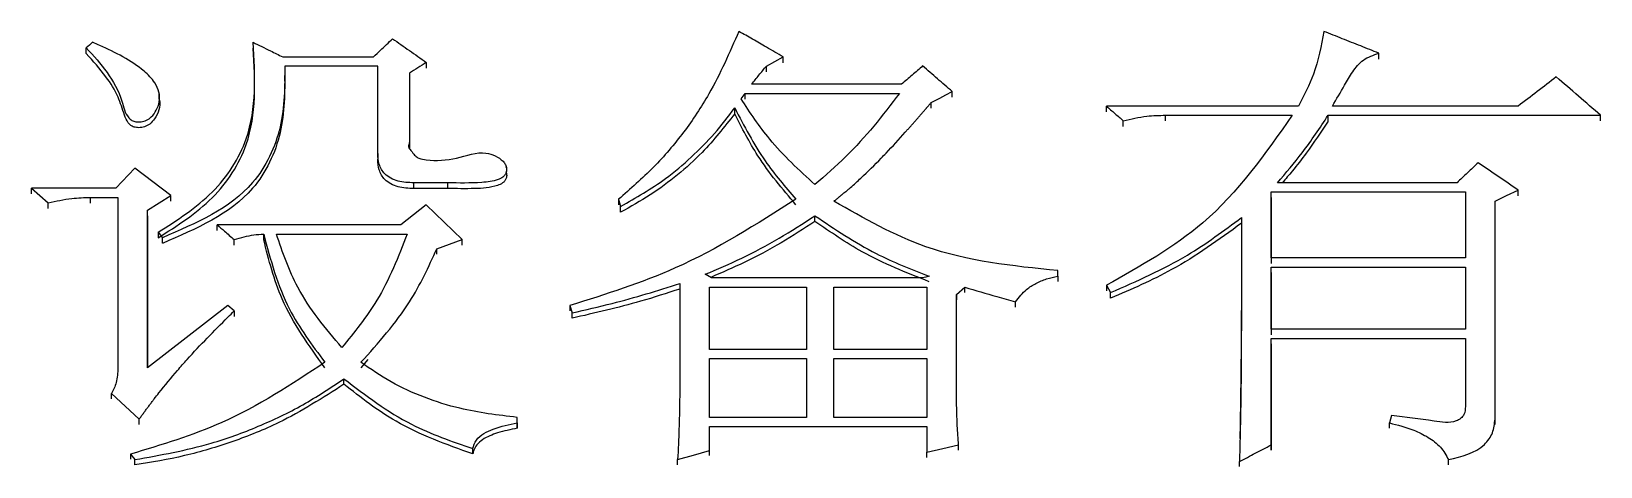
# Model space of a CAD drawing. Header units: millimetres. Extents: x 2136 to 4572, y 748 to 2471.
# Drawn here: x 2826.45 to 2834.49, y 2235.22 to 2237.45 of the extents above; entities that cross this region are included whole.
import ezdxf

# ---------------------------------------------------------------- set-up
doc = ezdxf.new("R2010")
doc.units = ezdxf.units.MM

msp = doc.modelspace()

# ---------------------------------------------------------------- linework, layer by layer
at = {"color": 7, "linetype": 'Continuous', "lineweight": 25}
for p, q in [((2826.7309, 2237.3378), (2826.7309, 2237.3676)), ((2833.3512, 2237.3099), (2833.3512, 2237.3396)), ((2827.7369, 2237.3209), (2828.2021, 2237.3209)), ((2828.2237, 2237.2742), (2827.7477, 2237.2742)), ((2827.7477, 2237.2742), (2827.7478, 2237.2446)), ((2828.2237, 2236.8253), (2828.2237, 2237.2742)), ((2828.4725, 2237.2929), (2828.4725, 2237.2633)), ((2830.2141, 2237.2446), (2830.2141, 2237.2742)), ((2830.3006, 2237.2913), (2830.3006, 2237.321)), ((2827.7484, 2237.1967), (2827.7484, 2237.2264)), ((2828.386, 2237.2369), (2828.386, 2236.8815)), ((2828.386, 2237.2369), (2828.386, 2237.2073)), ((2828.386, 2237.207), (2828.386, 2236.8521)), ((2830.9064, 2237.1808), (2830.1384, 2237.1808)), ((2827.1044, 2237.1042), (2827.1044, 2237.1338)), ((2830.0843, 2237.106), (2830.1059, 2237.134)), ((2830.1059, 2237.134), (2830.8956, 2237.1341)), ((2830.1059, 2237.1047), (2830.1059, 2237.134)), ((2831.166, 2237.114), (2831.166, 2237.1434)), ((2830.0519, 2237.03), (2830.0519, 2237.0593)), ((2831.0579, 2237.058), (2831.0579, 2237.0873)), ((2832.94, 2237.0686), (2831.9557, 2237.0686)), ((2831.9557, 2237.0393), (2831.9557, 2237.0686)), ((2832.2586, 2237.0218), (2832.9076, 2237.0219)), ((2832.2586, 2236.9926), (2832.2586, 2237.0218)), ((2833.0915, 2237.0219), (2834.4869, 2237.0219)), ((2833.0915, 2236.9926), (2833.0915, 2237.0219)), ((2834.0651, 2237.0686), (2833.1131, 2237.0686)), ((2834.4869, 2236.9926), (2834.4869, 2237.0219)), ((2832.0422, 2236.9646), (2832.0422, 2236.9938)), ((2828.386, 2236.8525), (2828.386, 2236.8815)), ((2828.2237, 2236.8253), (2828.2237, 2236.7964)), ((2826.9797, 2236.7504), (2826.8824, 2236.6474)), ((2827.1636, 2236.6099), (2826.9797, 2236.7504)), ((2828.882, 2236.7544), (2828.882, 2236.7579)), ((2828.882, 2236.7289), (2828.882, 2236.7311)), ((2826.4497, 2236.6474), (2826.5362, 2236.5724)), ((2826.8824, 2236.6474), (2826.4497, 2236.6474)), ((2827.0446, 2236.5349), (2827.1636, 2236.6099)), ((2827.1636, 2236.5813), (2827.1636, 2236.6099)), ((2828.5807, 2236.6755), (2828.4076, 2236.6755)), ((2828.4076, 2236.6755), (2828.4076, 2236.6468)), ((2828.5807, 2236.6464), (2828.4076, 2236.6464)), ((2828.5807, 2236.6755), (2828.5807, 2236.6464)), ((2832.7994, 2236.6287), (2833.7946, 2236.6287)), ((2832.7995, 2236.2911), (2832.7994, 2236.6287)), ((2832.7994, 2236.6001), (2832.7994, 2236.6287)), ((2833.7514, 2236.6755), (2832.8319, 2236.6755)), ((2833.7946, 2236.6287), (2833.7946, 2236.2912)), ((2834.0651, 2236.6094), (2834.0651, 2236.6381)), ((2826.5362, 2236.5439), (2826.5362, 2236.5724)), ((2826.7526, 2236.6005), (2826.8932, 2236.6005)), ((2826.7526, 2236.572), (2826.7526, 2236.6005)), ((2826.8932, 2236.6005), (2826.8932, 2235.7275)), ((2827.0447, 2235.7275), (2827.0446, 2236.5349)), ((2827.0446, 2236.5065), (2827.0446, 2236.5349)), ((2828.4725, 2236.563), (2828.3427, 2236.4599)), ((2828.6564, 2236.3849), (2828.4725, 2236.563)), ((2829.4569, 2236.5912), (2829.4677, 2236.5537)), ((2829.4569, 2236.5912), (2829.4569, 2236.5627)), ((2829.4677, 2236.5253), (2829.4677, 2236.5537)), ((2832.7994, 2236.5996), (2832.7995, 2236.2625)), ((2833.9461, 2235.4642), (2833.9461, 2236.5818)), ((2833.9461, 2236.5533), (2833.9461, 2236.5818)), ((2827.0446, 2236.506), (2827.0447, 2235.7275)), ((2828.3427, 2236.4599), (2827.4016, 2236.4599)), ((2827.4016, 2236.4316), (2827.4016, 2236.4599)), ((2827.0987, 2236.4224), (2827.1204, 2236.3943)), ((2827.0987, 2236.4224), (2827.0987, 2236.3941)), ((2827.1204, 2236.3661), (2827.1204, 2236.3943)), ((2827.4882, 2236.3567), (2827.4882, 2236.3849)), ((2827.6396, 2236.3848), (2827.6396, 2236.413)), ((2827.7045, 2236.413), (2828.3751, 2236.413)), ((2828.5266, 2236.338), (2828.6564, 2236.3849)), ((2828.6564, 2236.3567), (2828.6564, 2236.3849)), ((2828.5266, 2236.3099), (2828.5266, 2236.338)), ((2833.7946, 2236.2912), (2832.7995, 2236.2911)), ((2829.9329, 2236.1879), (2829.9004, 2236.2067)), ((2831.7069, 2236.1973), (2831.7069, 2236.2255)), ((2831.7069, 2236.1976), (2831.7069, 2236.2255)), ((2832.7995, 2236.2442), (2833.7946, 2236.2442)), ((2832.7995, 2235.925), (2832.7995, 2236.2442)), ((2832.7995, 2236.2163), (2832.7995, 2236.2442)), ((2832.7995, 2236.2157), (2832.7995, 2235.8968)), ((2833.7946, 2236.2442), (2833.7946, 2235.925)), ((2829.7706, 2236.1597), (2829.7706, 2235.6335)), ((2829.9221, 2236.141), (2830.4196, 2236.141)), ((2829.9221, 2235.8216), (2829.9221, 2236.141)), ((2829.9221, 2236.1132), (2829.9221, 2236.141)), ((2831.0146, 2236.1879), (2829.9329, 2236.1879)), ((2830.4196, 2236.141), (2830.4197, 2235.8216)), ((2830.5603, 2236.141), (2831.0362, 2236.141)), ((2830.5603, 2235.8216), (2830.5603, 2236.141)), ((2830.5603, 2236.1132), (2830.5603, 2236.141)), ((2831.0362, 2236.141), (2831.0362, 2235.8216)), ((2831.1877, 2236.1034), (2831.2309, 2236.141)), ((2831.2309, 2236.1132), (2831.2309, 2236.141)), ((2831.7069, 2236.1973), (2831.7069, 2236.1694)), ((2831.9557, 2236.1504), (2831.9773, 2236.1129)), ((2831.9557, 2236.1504), (2831.9557, 2236.1226)), ((2827.4557, 2236.047), (2827.0447, 2235.7275)), ((2827.4882, 2236.0189), (2827.4557, 2236.047)), ((2829.2081, 2236.0471), (2829.2189, 2236.0095)), ((2831.1877, 2235.6147), (2831.1877, 2236.1034)), ((2831.1877, 2236.1034), (2831.1877, 2236.0757)), ((2831.4906, 2236.0382), (2831.4906, 2236.0659)), ((2831.9773, 2236.0851), (2831.9773, 2236.1129)), ((2827.4882, 2236.0189), (2827.4882, 2235.9913)), ((2829.2189, 2235.9819), (2829.2189, 2236.0095)), ((2833.7946, 2235.925), (2832.7995, 2235.925)), ((2830.4197, 2235.8216), (2829.9221, 2235.8216)), ((2831.0362, 2235.8216), (2830.5603, 2235.8216)), ((2832.7995, 2235.878), (2833.7946, 2235.878)), ((2832.7995, 2235.3323), (2832.7995, 2235.878)), ((2832.7995, 2235.8506), (2832.7995, 2235.878)), ((2832.7995, 2235.8499), (2832.7995, 2235.305)), ((2833.7946, 2235.878), (2833.7947, 2235.53)), ((2828.1732, 2235.7703), (2828.1372, 2235.7279)), ((2829.9221, 2235.7746), (2830.4197, 2235.7746)), ((2829.9221, 2235.4735), (2829.9221, 2235.7746)), ((2829.9221, 2235.7474), (2829.9221, 2235.7746)), ((2830.4197, 2235.7746), (2830.4197, 2235.4736)), ((2830.5603, 2235.7746), (2831.0362, 2235.7746)), ((2830.5603, 2235.4736), (2830.5603, 2235.7746)), ((2830.5603, 2235.7474), (2830.5603, 2235.7746)), ((2831.0362, 2235.7746), (2831.0362, 2235.4736)), ((2828.0507, 2235.6441), (2828.0507, 2235.6711)), ((2826.8608, 2235.5959), (2827.0014, 2235.4641)), ((2826.8608, 2235.5689), (2826.8608, 2235.5959)), ((2833.4161, 2235.483), (2833.4052, 2235.4453)), ((2827.0014, 2235.4374), (2827.0014, 2235.4641)), ((2828.9377, 2235.4453), (2828.9377, 2235.4735)), ((2828.9377, 2235.4468), (2828.9377, 2235.4735)), ((2828.9377, 2235.4453), (2828.9377, 2235.4186)), ((2830.4197, 2235.4736), (2829.9221, 2235.4735)), ((2829.9221, 2235.4265), (2831.0362, 2235.4265)), ((2829.9221, 2235.3041), (2829.9221, 2235.4265)), ((2829.9221, 2235.3998), (2829.9221, 2235.4265)), ((2831.0362, 2235.4736), (2830.5603, 2235.4736)), ((2831.0362, 2235.4265), (2831.0362, 2235.2947)), ((2833.4052, 2235.4187), (2833.4052, 2235.4453)), ((2833.9461, 2235.4375), (2833.9461, 2235.4642)), ((2831.1985, 2235.3058), (2831.1985, 2235.3323)), ((2832.7995, 2235.3058), (2832.7995, 2235.3323)), ((2826.9581, 2235.2852), (2826.9797, 2235.257)), ((2826.9581, 2235.2852), (2826.9581, 2235.2588)), ((2826.9797, 2235.2306), (2826.9797, 2235.257)), ((2828.7105, 2235.287), (2828.7105, 2235.3135)), ((2829.7598, 2235.2306), (2829.7598, 2235.257)), ((2829.9221, 2235.2776), (2829.9221, 2235.3041)), ((2831.0362, 2235.2682), (2831.0362, 2235.2947)), ((2832.6372, 2235.2212), (2832.6372, 2235.2476)), ((2833.7081, 2235.2306), (2833.7081, 2235.257))]:
    msp.add_line(p, q, dxfattribs=at)
at = {"color": 7, "linetype": 'Continuous', "lineweight": 25, "flags": 128}
for points in [[(2826.7634, 2237.3956), (2826.7471, 2237.3816), (2826.7309, 2237.3676)], [(2830.2141, 2237.2742), (2830.2574, 2237.2976), (2830.3006, 2237.321)], [(2831.0579, 2237.0873), (2831.1018, 2237.1101), (2831.1339, 2237.1268), (2831.166, 2237.1434)], [(2826.4497, 2236.6187), (2826.4497, 2236.6256), (2826.4497, 2236.633), (2826.4497, 2236.6474)], [(2833.9461, 2236.5818), (2834.0056, 2236.6099), (2834.0651, 2236.6381)], [(2830.463, 2236.4785), (2830.463, 2236.4854), (2830.463, 2236.4929), (2830.463, 2236.5069)], [(2831.0471, 2236.1973), (2831.0308, 2236.1926), (2831.0146, 2236.1879)], [(2829.2081, 2236.0471), (2829.2081, 2236.0356), (2829.2081, 2236.0272), (2829.2081, 2236.0194)], [(2831.0362, 2235.2947), (2831.1174, 2235.3135), (2831.1985, 2235.3323)], [(2829.7598, 2235.257), (2829.8409, 2235.2805), (2829.9221, 2235.3041)]]:
    msp.add_lwpolyline(points, dxfattribs=at)
at = {"color": 7, "linetype": 'Continuous', "lineweight": 25}
for points, knots in [([(2828.2021, 2237.3209), (2828.2139, 2237.3323), (2828.2361, 2237.3536), (2828.2686, 2237.3847), (2828.2891, 2237.4045), (2828.2994, 2237.4143)], [0, 0, 0, 0, 0.365746, 0.682872, 1, 1, 1, 1]), ([(2828.2994, 2237.4143), (2828.3283, 2237.3941), (2828.386, 2237.3536), (2828.4437, 2237.3132), (2828.4725, 2237.2929)], [0, 0, 0, 0, 0.4999994, 1, 1, 1, 1]), ([(2830.0735, 2237.4517), (2830.0258, 2237.3431), (2829.9469, 2237.1635), (2829.7937, 2236.9326), (2829.639, 2236.7505), (2829.5178, 2236.6445), (2829.4569, 2236.5912)], [0, 0, 0, 0, 0.33491, 0.554084, 0.775731, 1, 1, 1, 1]), ([(2830.3006, 2237.321), (2830.2718, 2237.3376), (2830.2195, 2237.3677), (2830.1438, 2237.4112), (2830.0969, 2237.4382), (2830.0735, 2237.4517)], [0, 0, 0, 0, 0.380657, 0.690329, 1, 1, 1, 1]), ([(2833.0698, 2237.4517), (2833.0558, 2237.3774), (2833.0307, 2237.244), (2832.9679, 2237.1225), (2832.94, 2237.0686)], [0, 0, 0, 0, 0.556867, 1, 1, 1, 1]), ([(2833.3511, 2237.3397), (2833.3201, 2237.352), (2833.2577, 2237.3769), (2833.1639, 2237.4143), (2833.1012, 2237.4393), (2833.0698, 2237.4518)], [0, 0, 0, 0, 0.331265, 0.665632, 1, 1, 1, 1]), ([(2826.7309, 2237.3676), (2826.7679, 2237.3266), (2826.8423, 2237.2442), (2826.9116, 2237.1211), (2826.9289, 2237.0255), (2826.9638, 2236.9945), (2826.9866, 2236.9873), (2827.0128, 2236.9872), (2827.0406, 2236.9954), (2827.0685, 2237.0154), (2827.0917, 2237.0478), (2827.1082, 2237.0913), (2827.106, 2237.1416), (2827.0802, 2237.1979), (2826.9848, 2237.2911), (2826.8684, 2237.3498), (2826.7756, 2237.3903), (2826.7634, 2237.3956)], [0, 0, 0, 0, 0.147264, 0.295549, 0.379238, 0.397703, 0.416178, 0.440331, 0.464931, 0.490583, 0.529382, 0.57023, 0.614805, 0.662848, 0.734386, 0.964893, 1, 1, 1, 1]), ([(2827.1036, 2237.1037), (2827.1042, 2237.1021), (2827.1102, 2237.0851), (2827.1043, 2237.0484), (2827.0855, 2237.0069), (2827.0587, 2236.9771), (2827.03, 2236.9614), (2827.0016, 2236.9568), (2826.9769, 2236.96), (2826.9579, 2236.9692), (2826.9389, 2236.9894), (2826.9194, 2237.0399), (2826.8956, 2237.1237), (2826.8277, 2237.2305), (2826.7656, 2237.2992), (2826.7309, 2237.3376)], [0, 0, 0, 0, 0.007427, 0.08003, 0.156119, 0.209437, 0.252123, 0.294833, 0.329859, 0.356953, 0.384034, 0.449164, 0.593735, 0.772907, 1, 1, 1, 1]), ([(2827.0987, 2236.4224), (2827.1968, 2236.4847), (2827.3883, 2236.6065), (2827.6107, 2236.9483), (2827.595, 2237.2265), (2827.5855, 2237.3957)], [0, 0, 0, 0, 0.29142, 0.569226, 1, 1, 1, 1]), ([(2827.0987, 2236.3936), (2827.1968, 2236.4559), (2827.3882, 2236.5774), (2827.6107, 2236.9188), (2827.595, 2237.1967), (2827.5855, 2237.3656)], [0, 0, 0, 0, 0.291558, 0.569369, 1, 1, 1, 1]), ([(2827.5855, 2237.3957), (2827.6003, 2237.3884), (2827.6299, 2237.3738), (2827.6804, 2237.3489), (2827.7161, 2237.3312), (2827.7369, 2237.3209)], [0, 0, 0, 0, 0.293208, 0.586415, 1, 1, 1, 1]), ([(2833.1131, 2237.0686), (2833.1341, 2237.1042), (2833.1687, 2237.1628), (2833.2153, 2237.2447), (2833.2681, 2237.3117), (2833.3231, 2237.3302), (2833.3511, 2237.3396)], [0, 0, 0, 0, 0.334928, 0.552034, 0.77193, 1, 1, 1, 1]), ([(2827.7477, 2237.2742), (2827.7475, 2237.1696), (2827.7471, 2236.9594), (2827.5723, 2236.5881), (2827.294, 2236.4687), (2827.1204, 2236.3943)], [0, 0, 0, 0, 0.271711, 0.545564, 1, 1, 1, 1]), ([(2828.4725, 2237.2929), (2828.4581, 2237.2836), (2828.4292, 2237.2649), (2828.4004, 2237.2462), (2828.386, 2237.2369)], [0, 0, 0, 0, 0.5, 1, 1, 1, 1]), ([(2830.1384, 2237.1808), (2830.151, 2237.1964), (2830.1762, 2237.2275), (2830.2015, 2237.2587), (2830.2141, 2237.2742)], [0, 0, 0, 0, 0.499997, 1, 1, 1, 1]), ([(2831.0146, 2237.2743), (2830.9966, 2237.2587), (2830.9605, 2237.2275), (2830.9244, 2237.1964), (2830.9064, 2237.1808)], [0, 0, 0, 0, 0.500001, 1, 1, 1, 1]), ([(2831.166, 2237.1434), (2831.1408, 2237.1652), (2831.0903, 2237.2088), (2831.0398, 2237.2525), (2831.0146, 2237.2743)], [0, 0, 0, 0, 0.5, 1, 1, 1, 1]), ([(2827.7478, 2237.2443), (2827.7475, 2237.1398), (2827.7471, 2236.9299), (2827.5721, 2236.559), (2827.294, 2236.4399), (2827.1204, 2236.3655)], [0, 0, 0, 0, 0.27158, 0.545365, 1, 1, 1, 1]), ([(2834.2598, 2237.2182), (2834.2273, 2237.1933), (2834.1624, 2237.1434), (2834.0975, 2237.0936), (2834.0651, 2237.0686)], [0, 0, 0, 0, 0.500001, 1, 1, 1, 1]), ([(2834.4869, 2237.0219), (2834.4491, 2237.0546), (2834.3734, 2237.1201), (2834.2976, 2237.1855), (2834.2598, 2237.2182)], [0, 0, 0, 0, 0.5, 1, 1, 1, 1]), ([(2830.463, 2236.6662), (2830.3817, 2236.741), (2830.2374, 2236.8739), (2830.1308, 2237.0355), (2830.0843, 2237.106)], [0, 0, 0, 0, 0.56355, 1, 1, 1, 1]), ([(2830.8956, 2237.1341), (2830.8526, 2237.0776), (2830.7671, 2236.9652), (2830.6236, 2236.8074), (2830.5166, 2236.7133), (2830.463, 2236.6662)], [0, 0, 0, 0, 0.334945, 0.666198, 1, 1, 1, 1]), ([(2829.4677, 2236.5537), (2829.5462, 2236.5991), (2829.6747, 2236.6735), (2829.831, 2236.8052), (2829.9507, 2236.9258), (2830.0182, 2237.0149), (2830.0518, 2237.0593)], [0, 0, 0, 0, 0.345122, 0.565624, 0.783909, 1, 1, 1, 1]), ([(2830.0518, 2237.0297), (2829.9986, 2236.9618), (2829.9104, 2236.8494), (2829.7604, 2236.7143), (2829.621, 2236.6106), (2829.519, 2236.5535), (2829.4677, 2236.5248)], [0, 0, 0, 0, 0.334608, 0.554057, 0.775918, 1, 1, 1, 1]), ([(2830.0519, 2237.0593), (2830.1002, 2236.9663), (2830.1871, 2236.7994), (2830.3107, 2236.6552), (2830.3655, 2236.5913)], [0, 0, 0, 0, 0.556747, 1, 1, 1, 1]), ([(2830.3655, 2236.5623), (2830.2967, 2236.6441), (2830.1745, 2236.7894), (2830.0892, 2236.9566), (2830.0519, 2237.0297)], [0, 0, 0, 0, 0.563004, 1, 1, 1, 1]), ([(2830.5603, 2236.5818), (2830.5627, 2236.5837), (2830.5662, 2236.5866), (2830.5709, 2236.5904), (2830.5757, 2236.5942), (2830.5804, 2236.598), (2830.5851, 2236.6019), (2830.5886, 2236.6047), (2830.5934, 2236.6086), (2830.5981, 2236.6124), (2830.6028, 2236.6163), (2830.6063, 2236.6191), (2830.6098, 2236.622), (2830.6145, 2236.6259), (2830.6203, 2236.6308), (2830.6261, 2236.6356), (2830.6342, 2236.6425), (2830.6584, 2236.6633), (2830.7166, 2236.7163), (2830.7768, 2236.7759), (2830.8525, 2236.8539), (2830.8953, 2236.9007), (2830.9313, 2236.9412), (2830.9393, 2236.9503), (2830.9473, 2236.9593), (2830.9552, 2236.9684), (2830.9612, 2236.9752), (2830.9671, 2236.982), (2830.975, 2236.991), (2830.9829, 2237.0001), (2830.9908, 2237.0092), (2830.9967, 2237.0161), (2831.0016, 2237.0218), (2831.0055, 2237.0263), (2831.0095, 2237.0309), (2831.0134, 2237.0355), (2831.0173, 2237.04), (2831.0203, 2237.0435), (2831.0242, 2237.048), (2831.0281, 2237.0526), (2831.032, 2237.0572), (2831.035, 2237.0606), (2831.0379, 2237.064), (2831.0418, 2237.0686), (2831.0457, 2237.0732), (2831.0496, 2237.0777), (2831.0534, 2237.0821), (2831.0561, 2237.0853), (2831.0579, 2237.0873)], [0, 0, 0, 0, 0.012754, 0.019131, 0.0255081, 0.0382621, 0.0446391, 0.0510162, 0.0573932, 0.0701472, 0.0765243, 0.0829013, 0.0892783, 0.0956553, 0.1084094, 0.1211635, 0.1275405, 0.1530491, 0.2551015, 0.4592227, 0.5102396, 0.714344, 0.727098, 0.7398521, 0.7653602, 0.7781143, 0.7908683, 0.8036224, 0.8163764, 0.8418845, 0.8546386, 0.8673926, 0.8801467, 0.8865237, 0.8929007, 0.9056548, 0.9120318, 0.9184088, 0.9247859, 0.9375399, 0.9439169, 0.950294, 0.956671, 0.963048, 0.975802, 0.9821791, 0.9885561, 1, 1, 1, 1]), ([(2831.9557, 2237.0686), (2831.9701, 2237.0561), (2831.999, 2237.0312), (2832.0278, 2237.0063), (2832.0422, 2236.9938)], [0, 0, 0, 0, 0.5, 1, 1, 1, 1]), ([(2832.9076, 2237.0219), (2832.769, 2236.824), (2832.5179, 2236.4654), (2832.1296, 2236.2479), (2831.9557, 2236.1504)], [0, 0, 0, 0, 0.551948, 1, 1, 1, 1]), ([(2832.0422, 2236.9938), (2832.082, 2237.0031), (2832.1531, 2237.0197), (2832.2263, 2237.0212), (2832.2586, 2237.0218)], [0, 0, 0, 0, 0.558835, 1, 1, 1, 1]), ([(2832.8319, 2236.6755), (2832.8751, 2236.7264), (2832.9435, 2236.807), (2833.0277, 2236.9243), (2833.0702, 2236.9893), (2833.0915, 2237.0219)], [0, 0, 0, 0, 0.460317, 0.729933, 1, 1, 1, 1]), ([(2833.0915, 2236.9923), (2833.0549, 2236.937), (2832.997, 2236.8493), (2832.9161, 2236.7452), (2832.8736, 2236.6956), (2832.8565, 2236.6755)], [0, 0, 0, 0, 0.5049737, 0.8003061, 1, 1, 1, 1]), ([(2828.386, 2236.8815), (2828.3847, 2236.8775), (2828.3824, 2236.8704), (2828.3811, 2236.8611), (2828.3826, 2236.8541), (2828.3898, 2236.8457), (2828.402, 2236.8331), (2828.4134, 2236.8127), (2828.4395, 2236.7985), (2828.5109, 2236.7867), (2828.6272, 2236.793), (2828.7447, 2236.8422), (2828.8263, 2236.8154), (2828.8602, 2236.7936), (2828.8789, 2236.7697), (2828.8847, 2236.7499), (2828.8833, 2236.7311), (2828.8762, 2236.7155), (2828.8619, 2236.7018), (2828.823, 2236.6836), (2828.7261, 2236.673), (2828.6394, 2236.6745), (2828.5807, 2236.6755)], [0, 0, 0, 0, 0.0138, 0.025127, 0.031098, 0.037099, 0.060784, 0.089374, 0.112534, 0.153888, 0.320046, 0.483741, 0.537098, 0.589789, 0.612612, 0.635583, 0.657284, 0.674402, 0.691535, 0.721107, 0.811251, 1, 1, 1, 1]), ([(2828.4076, 2236.6755), (2828.3806, 2236.6766), (2828.3276, 2236.6788), (2828.2596, 2236.7128), (2828.2271, 2236.7696), (2828.2248, 2236.8068), (2828.2237, 2236.8253)], [0, 0, 0, 0, 0.293529, 0.577239, 0.79045, 1, 1, 1, 1]), ([(2828.4076, 2236.6464), (2828.3806, 2236.6475), (2828.3276, 2236.6497), (2828.2597, 2236.6837), (2828.2271, 2236.7404), (2828.2248, 2236.7776), (2828.2237, 2236.796)], [0, 0, 0, 0, 0.293693, 0.577474, 0.790597, 1, 1, 1, 1]), ([(2833.8595, 2236.7785), (2833.8415, 2236.7614), (2833.8055, 2236.727), (2833.7694, 2236.6927), (2833.7514, 2236.6755)], [0, 0, 0, 0, 0.500002, 1, 1, 1, 1]), ([(2834.0651, 2236.6381), (2834.0308, 2236.6615), (2833.9623, 2236.7083), (2833.8938, 2236.7551), (2833.8595, 2236.7785)], [0, 0, 0, 0, 0.499999, 1, 1, 1, 1]), ([(2828.8811, 2236.7283), (2828.8822, 2236.725), (2828.8852, 2236.7154), (2828.8827, 2236.7), (2828.8751, 2236.6849), (2828.86, 2236.6714), (2828.8097, 2236.6496), (2828.7123, 2236.6445), (2828.6268, 2236.6457), (2828.5807, 2236.6464)], [0, 0, 0, 0, 0.031002, 0.089187, 0.134339, 0.17946, 0.263265, 0.602046, 1, 1, 1, 1]), ([(2826.5362, 2236.5724), (2826.576, 2236.5817), (2826.6471, 2236.5984), (2826.7203, 2236.5999), (2826.7526, 2236.6005)], [0, 0, 0, 0, 0.558839, 1, 1, 1, 1]), ([(2830.3655, 2236.5913), (2830.1646, 2236.4636), (2829.8031, 2236.2338), (2829.3912, 2236.1045), (2829.2081, 2236.0471)], [0, 0, 0, 0, 0.555577, 1, 1, 1, 1]), ([(2831.7069, 2236.2255), (2831.4754, 2236.2494), (2831.0656, 2236.2918), (2830.7135, 2236.4939), (2830.5603, 2236.5818)], [0, 0, 0, 0, 0.56492, 1, 1, 1, 1]), ([(2827.4016, 2236.4599), (2827.414, 2236.4492), (2827.4346, 2236.4314), (2827.4634, 2236.4063), (2827.4799, 2236.3921), (2827.4882, 2236.3849)], [0, 0, 0, 0, 0.428366, 0.714185, 1, 1, 1, 1]), ([(2829.9004, 2236.2067), (2829.9633, 2236.2335), (2830.0929, 2236.2887), (2830.2812, 2236.389), (2830.4022, 2236.4675), (2830.463, 2236.5068)], [0, 0, 0, 0, 0.320214, 0.659112, 1, 1, 1, 1]), ([(2830.463, 2236.478), (2830.406, 2236.4408), (2830.2889, 2236.3643), (2830.1113, 2236.2697), (2829.9891, 2236.2169), (2829.9333, 2236.1929)], [0, 0, 0, 0, 0.339407, 0.698467, 1, 1, 1, 1]), ([(2830.463, 2236.5069), (2830.5649, 2236.4381), (2830.748, 2236.3144), (2830.9552, 2236.2333), (2831.0471, 2236.1974)], [0, 0, 0, 0, 0.556532, 1, 1, 1, 1]), ([(2831.0471, 2236.1689), (2830.9306, 2236.2154), (2830.7238, 2236.298), (2830.5422, 2236.4233), (2830.463, 2236.478)], [0, 0, 0, 0, 0.563368, 1, 1, 1, 1]), ([(2831.9773, 2236.1129), (2832.1117, 2236.1719), (2832.3504, 2236.2766), (2832.5575, 2236.4304), (2832.648, 2236.4975)], [0, 0, 0, 0, 0.563405, 1, 1, 1, 1]), ([(2832.648, 2236.4686), (2832.5317, 2236.3842), (2832.3226, 2236.2325), (2832.0834, 2236.13), (2831.9773, 2236.0845)], [0, 0, 0, 0, 0.556386, 1, 1, 1, 1]), ([(2832.648, 2236.4975), (2832.648, 2236.4668), (2832.6479, 2236.4284), (2832.6478, 2236.3862), (2832.6478, 2236.367), (2832.6477, 2236.3478), (2832.6477, 2236.3286), (2832.6477, 2236.3094), (2832.6476, 2236.2902), (2832.6476, 2236.271), (2832.6476, 2236.2518), (2832.6475, 2236.2249), (2832.6474, 2236.1942), (2832.6474, 2236.1558), (2832.6473, 2236.1174), (2832.6472, 2236.0789), (2832.6471, 2236.0405), (2832.647, 2236.0021), (2832.6469, 2235.9636), (2832.6468, 2235.9252), (2832.6467, 2235.8867), (2832.6465, 2235.8482), (2832.6464, 2235.8098), (2832.6461, 2235.7251), (2832.6452, 2235.6327), (2832.6437, 2235.5403), (2832.6429, 2235.4941), (2832.6421, 2235.4556), (2832.6414, 2235.4248), (2832.6409, 2235.4016), (2832.6404, 2235.3785), (2832.6398, 2235.3554), (2832.6393, 2235.3323), (2832.6388, 2235.313), (2832.6383, 2235.2931), (2832.6378, 2235.2726), (2832.6374, 2235.2559), (2832.6372, 2235.2476)], [0, 0, 0, 0, 0.073851, 0.092313, 0.101545, 0.120007, 0.13847, 0.147702, 0.166164, 0.184627, 0.193858, 0.212321, 0.249246, 0.267709, 0.304634, 0.34156, 0.360022, 0.396948, 0.433873, 0.452336, 0.489261, 0.526187, 0.544649, 0.581575, 0.729279, 0.766204, 0.803129, 0.840055, 0.858517, 0.87698, 0.895443, 0.913906, 0.932368, 0.950831, 0.960062, 0.980031, 1, 1, 1, 1]), ([(2827.4882, 2236.3849), (2827.5054, 2236.3895), (2827.5388, 2236.3985), (2827.5891, 2236.4101), (2827.6227, 2236.412), (2827.6396, 2236.413)], [0, 0, 0, 0, 0.3484066, 0.6722881, 1, 1, 1, 1]), ([(2827.6396, 2236.413), (2827.6748, 2236.281), (2827.7382, 2236.0434), (2827.8871, 2235.8443), (2827.9533, 2235.7558)], [0, 0, 0, 0, 0.555454, 1, 1, 1, 1]), ([(2827.9533, 2235.7279), (2827.8713, 2235.8416), (2827.7257, 2236.0433), (2827.6658, 2236.2807), (2827.6396, 2236.3843)], [0, 0, 0, 0, 0.563754, 1, 1, 1, 1]), ([(2828.0399, 2235.8311), (2827.9567, 2235.9301), (2827.8091, 2236.1059), (2827.7363, 2236.3197), (2827.7045, 2236.413)], [0, 0, 0, 0, 0.56317, 1, 1, 1, 1]), ([(2828.3751, 2236.413), (2828.3293, 2236.2965), (2828.2469, 2236.0867), (2828.1036, 2235.9097), (2828.0399, 2235.8311)], [0, 0, 0, 0, 0.555585, 1, 1, 1, 1]), ([(2828.1372, 2235.7558), (2828.2269, 2235.8554), (2828.386, 2236.0321), (2828.4839, 2236.2451), (2828.5266, 2236.338)], [0, 0, 0, 0, 0.563739, 1, 1, 1, 1]), ([(2829.2189, 2236.0095), (2829.2876, 2236.025), (2829.415, 2236.0537), (2829.5987, 2236.105), (2829.7133, 2236.1415), (2829.7706, 2236.1597)], [0, 0, 0, 0, 0.368755, 0.684174, 1, 1, 1, 1]), ([(2829.7706, 2236.1313), (2829.7038, 2236.1097), (2829.5798, 2236.0695), (2829.395, 2236.0219), (2829.2776, 2235.9948), (2829.2189, 2235.9813)], [0, 0, 0, 0, 0.368815, 0.684259, 1, 1, 1, 1]), ([(2831.2309, 2236.141), (2831.2855, 2236.1244), (2831.3717, 2236.0983), (2831.4586, 2236.0746), (2831.4906, 2236.0659)], [0, 0, 0, 0, 0.632425, 1, 1, 1, 1]), ([(2831.4906, 2236.0659), (2831.508, 2236.0884), (2831.5371, 2236.126), (2831.5946, 2236.1621), (2831.649, 2236.1845), (2831.6875, 2236.193), (2831.7069, 2236.1973)], [0, 0, 0, 0, 0.330275, 0.550122, 0.773937, 1, 1, 1, 1]), ([(2832.6474, 2236.1771), (2832.6468, 2236.0276), (2832.646, 2235.7942), (2832.6422, 2235.5313), (2832.6398, 2235.4024), (2832.6394, 2235.366), (2832.6394, 2235.365), (2832.6394, 2235.3647), (2832.6394, 2235.3646), (2832.6394, 2235.3646), (2832.6394, 2235.3646)], [0, 0, 0, 0, 0.538947, 0.84135, 0.9945, 0.997599, 0.998704, 0.99955, 0.999901, 1, 1, 1, 1]), ([(2827.0014, 2235.4641), (2827.0051, 2235.4691), (2827.0106, 2235.4767), (2827.0179, 2235.4868), (2827.0253, 2235.4968), (2827.0327, 2235.5069), (2827.0401, 2235.5169), (2827.0456, 2235.5244), (2827.0531, 2235.5344), (2827.0606, 2235.5444), (2827.0681, 2235.5544), (2827.0737, 2235.5618), (2827.0851, 2235.5767), (2827.1253, 2235.6284), (2827.1813, 2235.6956), (2827.297, 2235.8271), (2827.3957, 2235.9271), (2827.4775, 2236.0083), (2827.4882, 2236.0189)], [0, 0, 0, 0, 0.025377, 0.038065, 0.050754, 0.076131, 0.088819, 0.101507, 0.114196, 0.139573, 0.152261, 0.16495, 0.177638, 0.228393, 0.431466, 0.532978, 0.939243, 1, 1, 1, 1]), ([(2826.8932, 2235.7275), (2826.8919, 2235.7019), (2826.8897, 2235.656), (2826.8696, 2235.6143), (2826.8608, 2235.5959)], [0, 0, 0, 0, 0.557224, 1, 1, 1, 1]), ([(2827.9533, 2235.7558), (2827.7821, 2235.6431), (2827.4733, 2235.4401), (2827.1168, 2235.3329), (2826.9581, 2235.2852)], [0, 0, 0, 0, 0.554852, 1, 1, 1, 1]), ([(2828.9377, 2235.4735), (2828.839, 2235.4853), (2828.677, 2235.5046), (2828.4618, 2235.5732), (2828.2896, 2235.6502), (2828.1878, 2235.7208), (2828.1372, 2235.7558)], [0, 0, 0, 0, 0.343988, 0.565055, 0.783969, 1, 1, 1, 1]), ([(2826.9797, 2235.257), (2827.1113, 2235.2806), (2827.3275, 2235.3194), (2827.6126, 2235.424), (2827.8421, 2235.5325), (2827.9814, 2235.6251), (2828.0507, 2235.6711)], [0, 0, 0, 0, 0.3437, 0.56446, 0.78335, 1, 1, 1, 1]), ([(2828.0507, 2235.6434), (2827.9419, 2235.5738), (2827.7618, 2235.4585), (2827.4823, 2235.3465), (2827.2355, 2235.2719), (2827.0652, 2235.2438), (2826.9797, 2235.2297)], [0, 0, 0, 0, 0.335493, 0.555469, 0.777124, 1, 1, 1, 1]), ([(2828.0507, 2235.6711), (2828.162, 2235.5862), (2828.3627, 2235.4332), (2828.6034, 2235.3504), (2828.7105, 2235.3135)], [0, 0, 0, 0, 0.554975, 1, 1, 1, 1]), ([(2828.7105, 2235.2862), (2828.575, 2235.3347), (2828.335, 2235.4207), (2828.1369, 2235.5758), (2828.0507, 2235.6434)], [0, 0, 0, 0, 0.564668, 1, 1, 1, 1]), ([(2829.7706, 2235.6335), (2829.7703, 2235.5972), (2829.7696, 2235.5246), (2829.7662, 2235.3991), (2829.7622, 2235.3099), (2829.7598, 2235.257)], [0, 0, 0, 0, 0.289216, 0.578434, 1, 1, 1, 1]), ([(2831.1985, 2235.3323), (2831.1961, 2235.3653), (2831.1914, 2235.4287), (2831.1887, 2235.5229), (2831.188, 2235.5841), (2831.1877, 2235.6147)], [0, 0, 0, 0, 0.350188, 0.675022, 1, 1, 1, 1]), ([(2833.7947, 2235.53), (2833.7939, 2235.5158), (2833.7927, 2235.4928), (2833.772, 2235.4671), (2833.7219, 2235.4408), (2833.5957, 2235.4613), (2833.4875, 2235.4744), (2833.4161, 2235.483)], [0, 0, 0, 0, 0.1006488, 0.1620174, 0.226226, 0.4894859, 1, 1, 1, 1]), ([(2828.7105, 2235.3135), (2828.7154, 2235.329), (2828.7252, 2235.3608), (2828.7673, 2235.3929), (2828.8369, 2235.4247), (2828.896, 2235.4368), (2828.9377, 2235.4453)], [0, 0, 0, 0, 0.175771, 0.359485, 0.548639, 1, 1, 1, 1]), ([(2828.9377, 2235.4178), (2828.904, 2235.411), (2828.8426, 2235.3986), (2828.7712, 2235.3696), (2828.7316, 2235.3359), (2828.7153, 2235.3097), (2828.7119, 2235.2929), (2828.7105, 2235.2862)], [0, 0, 0, 0, 0.36709, 0.669259, 0.811722, 0.924466, 1, 1, 1, 1]), ([(2828.9377, 2235.4178), (2828.9377, 2235.4231), (2828.9377, 2235.4325), (2828.9377, 2235.4419), (2828.9377, 2235.446)], [0, 0, 0, 0, 0.56, 1, 1, 1, 1]), ([(2833.4052, 2235.4453), (2833.4473, 2235.4345), (2833.5163, 2235.4166), (2833.6041, 2235.3737), (2833.6701, 2235.3253), (2833.6956, 2235.2795), (2833.7081, 2235.257)], [0, 0, 0, 0, 0.348454, 0.571203, 0.789125, 1, 1, 1, 1]), ([(2833.7081, 2235.257), (2833.7761, 2235.2734), (2833.8696, 2235.2959), (2833.9384, 2235.3929), (2833.9436, 2235.4406), (2833.9461, 2235.4642)], [0, 0, 0, 0, 0.57516, 0.790026, 1, 1, 1, 1])]:
    msp.add_open_spline(points, degree=3, knots=knots, dxfattribs=at)
msp.add_open_spline([(2832.6372, 2235.2476), (2832.6643, 2235.2617), (2832.7183, 2235.29), (2832.7724, 2235.3182), (2832.7995, 2235.3323)], degree=3, dxfattribs=at)

doc.saveas('drawing.dxf')
